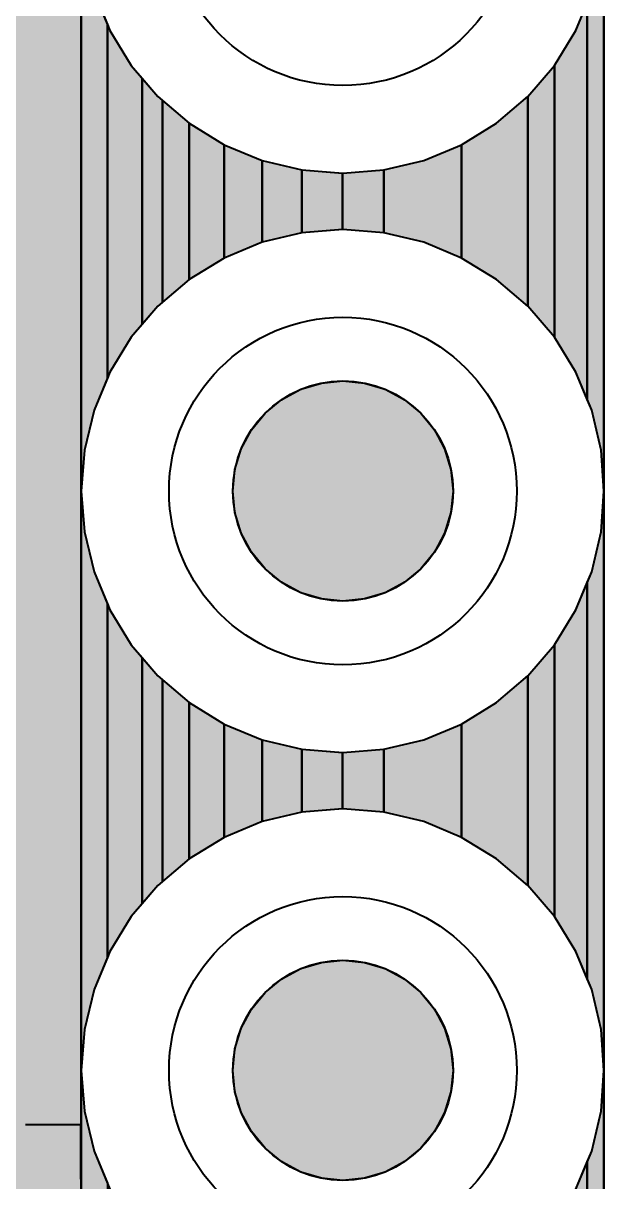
# Model space of a CAD drawing. Header units: millimetres. Extents: x 3.5 to 57, y 2.4 to 42.4.
# Drawn here: x 11.52 to 14.06, y 6.68 to 11.76 of the extents above; entities that cross this region are included whole.
import ezdxf

# ---------------------------------------------------------------- set-up
doc = ezdxf.new("R2010")
doc.units = ezdxf.units.MM
for name, color, linetype in [('bottom_copper', 7, 'Continuous'), ('drill_plated', 7, 'Continuous'), ('top_copper', 7, 'Continuous'), ('top_silk', 7, 'Continuous')]:
    doc.layers.add(name, color=color, linetype=linetype)

# ---------------------------------------------------------------- blocks, each defined once
blk = doc.blocks.new('Block9329')
at = {"layer": 'bottom_copper', "lineweight": 40}
for points in [[(0.9648, 0), (0.9636, 0), (0.9636, 36.618), (0.9648, 36.6333), (0.9648, 0)], [(0.9636, 6.9153), (0.953, 7.0947), (0.911, 7.2696), (0.8918, 7.316), (0.8918, 9.0546), (0.911, 9.101), (0.953, 9.2759), (0.9636, 9.4553), (0.9636, 6.9153)], [(0.8918, 7.316), (0.8422, 7.4358), (0.7482, 7.5892), (0.7482, 8.7814), (0.8422, 8.9348), (0.8918, 9.0546), (0.8918, 7.316)], [(0.7482, 7.5892), (0.6313, 7.726), (0.6313, 8.6446), (0.7482, 8.7814), (0.7482, 7.5892)], [(0.6313, 7.726), (0.4945, 7.8429), (0.3411, 7.9369), (0.3411, 8.4337), (0.4945, 8.5277), (0.6313, 8.6446), (0.6313, 7.726)], [(0.3411, 7.9369), (0.1749, 8.0057), (0, 8.0477), (0, 8.3229), (0.1749, 8.3649), (0.3411, 8.4337), (0.3411, 7.9369)], [(0, 8.0477), (-0.1794, 8.0618), (-0.1812, 8.0617), (-0.1812, 8.3089), (-0.1794, 8.3088), (0, 8.3229), (0, 8.0477)], [(0.9636, 4.3753), (0.953, 4.5547), (0.911, 4.7296), (0.8918, 4.776), (0.8918, 6.5146), (0.911, 6.561), (0.953, 6.7359), (0.9636, 6.9153), (0.9636, 4.3753)], [(0.8918, 4.776), (0.8422, 4.8958), (0.7482, 5.0492), (0.7482, 6.2414), (0.8422, 6.3948), (0.8918, 6.5146), (0.8918, 4.776)], [(0.7482, 5.0492), (0.6313, 5.186), (0.6313, 6.1046), (0.7482, 6.2414), (0.7482, 5.0492)], [(0.6313, 5.186), (0.4945, 5.3029), (0.3411, 5.3969), (0.3411, 5.8937), (0.4945, 5.9877), (0.6313, 6.1046), (0.6313, 5.186)], [(0.3411, 5.3969), (0.1749, 5.4657), (0, 5.5077), (0, 5.7829), (0.1749, 5.8249), (0.3411, 5.8937), (0.3411, 5.3969)], [(0, 5.5077), (-0.1794, 5.5218), (-0.1812, 5.5217), (-0.1812, 5.7689), (-0.1794, 5.7688), (0, 5.7829), (0, 5.5077)], [(0.9636, 1.8353), (0.953, 2.0147), (0.911, 2.1896), (0.8918, 2.236), (0.8918, 3.9746), (0.911, 4.021), (0.953, 4.1959), (0.9636, 4.3753), (0.9636, 1.8353)], [(0.8918, 2.236), (0.8422, 2.3558), (0.7482, 2.5092), (0.7482, 3.7014), (0.8422, 3.8548), (0.8918, 3.9746), (0.8918, 2.236)]]:
    blk.add_hatch(color=7, dxfattribs=at).paths.add_polyline_path(points, flags=0)
at = {"layer": 'bottom_copper', "color": 7, "lineweight": 40}
for points in [[(0.9648, 0), (0.9636, 0), (0.9636, 36.618), (0.9648, 36.6333), (0.9648, 0)], [(0.9636, 6.9153), (0.953, 7.0947), (0.911, 7.2696), (0.8918, 7.316), (0.8918, 9.0546), (0.911, 9.101), (0.953, 9.2759), (0.9636, 9.4553), (0.9636, 6.9153)], [(0.8918, 7.316), (0.8422, 7.4358), (0.7482, 7.5892), (0.7482, 8.7814), (0.8422, 8.9348), (0.8918, 9.0546), (0.8918, 7.316)], [(0.7482, 7.5892), (0.6313, 7.726), (0.6313, 8.6446), (0.7482, 8.7814), (0.7482, 7.5892)], [(0.6313, 7.726), (0.4945, 7.8429), (0.3411, 7.9369), (0.3411, 8.4337), (0.4945, 8.5277), (0.6313, 8.6446), (0.6313, 7.726)], [(0.3411, 7.9369), (0.1749, 8.0057), (0, 8.0477), (0, 8.3229), (0.1749, 8.3649), (0.3411, 8.4337), (0.3411, 7.9369)], [(0, 8.0477), (-0.1794, 8.0618), (-0.1812, 8.0617), (-0.1812, 8.3089), (-0.1794, 8.3088), (0, 8.3229), (0, 8.0477)], [(0.9636, 4.3753), (0.953, 4.5547), (0.911, 4.7296), (0.8918, 4.776), (0.8918, 6.5146), (0.911, 6.561), (0.953, 6.7359), (0.9636, 6.9153), (0.9636, 4.3753)], [(0.8918, 4.776), (0.8422, 4.8958), (0.7482, 5.0492), (0.7482, 6.2414), (0.8422, 6.3948), (0.8918, 6.5146), (0.8918, 4.776)], [(0.7482, 5.0492), (0.6313, 5.186), (0.6313, 6.1046), (0.7482, 6.2414), (0.7482, 5.0492)], [(0.6313, 5.186), (0.4945, 5.3029), (0.3411, 5.3969), (0.3411, 5.8937), (0.4945, 5.9877), (0.6313, 6.1046), (0.6313, 5.186)], [(0.3411, 5.3969), (0.1749, 5.4657), (0, 5.5077), (0, 5.7829), (0.1749, 5.8249), (0.3411, 5.8937), (0.3411, 5.3969)], [(0, 5.5077), (-0.1794, 5.5218), (-0.1812, 5.5217), (-0.1812, 5.7689), (-0.1794, 5.7688), (0, 5.7829), (0, 5.5077)], [(0.9636, 1.8353), (0.953, 2.0147), (0.911, 2.1896), (0.8918, 2.236), (0.8918, 3.9746), (0.911, 4.021), (0.953, 4.1959), (0.9636, 4.3753), (0.9636, 1.8353)], [(0.8918, 2.236), (0.8422, 2.3558), (0.7482, 2.5092), (0.7482, 3.7014), (0.8422, 3.8548), (0.8918, 3.9746), (0.8918, 2.236)]]:
    blk.add_lwpolyline(points, close=True, dxfattribs=at)
blk = doc.blocks.new('Block11541')
at = {"layer": 'bottom_copper', "lineweight": 40}
for points in [[(0, 0), (-1.9182, 0), (-1.9182, 38.9999), (0, 38.9999), (0, 0)], [(0.1143, 7.4102), (0.0561, 7.2696), (0.0141, 7.0947), (0, 6.9153), (0, 9.4553), (0.0141, 9.2759), (0.0561, 9.101), (0.1143, 8.9604), (0.1143, 7.4102)], [(0.2664, 7.6448), (0.2189, 7.5892), (0.1249, 7.4358), (0.1143, 7.4102), (0.1143, 8.9604), (0.1249, 8.9348), (0.2189, 8.7814), (0.2664, 8.7258), (0.2664, 7.6448)], [(0.4726, 7.8429), (0.3358, 7.726), (0.2664, 7.6448), (0.2664, 8.7258), (0.3358, 8.6446), (0.4726, 8.5277), (0.4726, 7.8429)], [(0.7922, 8.0057), (0.626, 7.9369), (0.4726, 7.8429), (0.4726, 8.5277), (0.626, 8.4337), (0.7922, 8.3649), (0.7922, 8.0057)], [(1.1447, 8.0617), (0.9671, 8.0477), (0.7922, 8.0057), (0.7922, 8.3649), (0.9671, 8.3229), (1.1447, 8.3089), (1.1447, 8.0617)], [(0.1143, 4.8702), (0.0561, 4.7296), (0.0141, 4.5547), (0, 4.3753), (0, 6.9153), (0.0141, 6.7359), (0.0561, 6.561), (0.1143, 6.4204), (0.1143, 4.8702)], [(0.2664, 5.1048), (0.2189, 5.0492), (0.1249, 4.8958), (0.1143, 4.8702), (0.1143, 6.4204), (0.1249, 6.3948), (0.2189, 6.2414), (0.2664, 6.1858), (0.2664, 5.1048)], [(0.4726, 5.3029), (0.3358, 5.186), (0.2664, 5.1048), (0.2664, 6.1858), (0.3358, 6.1046), (0.4726, 5.9877), (0.4726, 5.3029)], [(0.7922, 5.4657), (0.626, 5.3969), (0.4726, 5.3029), (0.4726, 5.9877), (0.626, 5.8937), (0.7922, 5.8249), (0.7922, 5.4657)], [(1.1447, 5.5217), (0.9671, 5.5077), (0.7922, 5.4657), (0.7922, 5.8249), (0.9671, 5.7829), (1.1447, 5.7689), (1.1447, 5.5217)], [(0.1143, 2.3302), (0.0561, 2.1896), (0.0141, 2.0147), (0, 1.8353), (0, 4.3753), (0.0141, 4.1959), (0.0561, 4.021), (0.1143, 3.8804), (0.1143, 2.3302)]]:
    blk.add_hatch(color=7, dxfattribs=at).paths.add_polyline_path(points, flags=0)
at = {"layer": 'bottom_copper', "color": 7, "lineweight": 40}
for points in [[(0, 0), (-1.9182, 0), (-1.9182, 38.9999), (0, 38.9999), (0, 0)], [(0.1143, 7.4102), (0.0561, 7.2696), (0.0141, 7.0947), (0, 6.9153), (0, 9.4553), (0.0141, 9.2759), (0.0561, 9.101), (0.1143, 8.9604), (0.1143, 7.4102)], [(0.2664, 7.6448), (0.2189, 7.5892), (0.1249, 7.4358), (0.1143, 7.4102), (0.1143, 8.9604), (0.1249, 8.9348), (0.2189, 8.7814), (0.2664, 8.7258), (0.2664, 7.6448)], [(0.4726, 7.8429), (0.3358, 7.726), (0.2664, 7.6448), (0.2664, 8.7258), (0.3358, 8.6446), (0.4726, 8.5277), (0.4726, 7.8429)], [(0.7922, 8.0057), (0.626, 7.9369), (0.4726, 7.8429), (0.4726, 8.5277), (0.626, 8.4337), (0.7922, 8.3649), (0.7922, 8.0057)], [(1.1447, 8.0617), (0.9671, 8.0477), (0.7922, 8.0057), (0.7922, 8.3649), (0.9671, 8.3229), (1.1447, 8.3089), (1.1447, 8.0617)], [(0.1143, 4.8702), (0.0561, 4.7296), (0.0141, 4.5547), (0, 4.3753), (0, 6.9153), (0.0141, 6.7359), (0.0561, 6.561), (0.1143, 6.4204), (0.1143, 4.8702)], [(0.2664, 5.1048), (0.2189, 5.0492), (0.1249, 4.8958), (0.1143, 4.8702), (0.1143, 6.4204), (0.1249, 6.3948), (0.2189, 6.2414), (0.2664, 6.1858), (0.2664, 5.1048)], [(0.4726, 5.3029), (0.3358, 5.186), (0.2664, 5.1048), (0.2664, 6.1858), (0.3358, 6.1046), (0.4726, 5.9877), (0.4726, 5.3029)], [(0.7922, 5.4657), (0.626, 5.3969), (0.4726, 5.3029), (0.4726, 5.9877), (0.626, 5.8937), (0.7922, 5.8249), (0.7922, 5.4657)], [(1.1447, 5.5217), (0.9671, 5.5077), (0.7922, 5.4657), (0.7922, 5.8249), (0.9671, 5.7829), (1.1447, 5.7689), (1.1447, 5.5217)], [(0.1143, 2.3302), (0.0561, 2.1896), (0.0141, 2.0147), (0, 1.8353), (0, 4.3753), (0.0141, 4.1959), (0.0561, 4.021), (0.1143, 3.8804), (0.1143, 2.3302)]]:
    blk.add_lwpolyline(points, close=True, dxfattribs=at)
blk = doc.blocks.new('Block31291')
at = {"layer": 'top_copper', "lineweight": 40}
for points in [[(1.6647, 0), (1.6635, 0), (1.6635, 36.618), (1.6647, 36.6333), (1.6647, 0)], [(1.6635, 6.9153), (1.6529, 7.0947), (1.6109, 7.2696), (1.5917, 7.316), (1.5917, 9.0546), (1.6109, 9.101), (1.6529, 9.2759), (1.6635, 9.4553), (1.6635, 6.9153)], [(1.5917, 7.316), (1.5421, 7.4358), (1.4481, 7.5892), (1.4481, 8.7814), (1.5421, 8.9348), (1.5917, 9.0546), (1.5917, 7.316)], [(1.4481, 7.5892), (1.3312, 7.726), (1.3312, 8.6446), (1.4481, 8.7814), (1.4481, 7.5892)], [(1.3312, 7.726), (1.1944, 7.8429), (1.041, 7.9369), (1.041, 8.4337), (1.1944, 8.5277), (1.3312, 8.6446), (1.3312, 7.726)], [(0, 7.9369), (-0.1534, 7.8429), (-0.27, 7.7433), (-0.27, 8.6273), (-0.1534, 8.5277), (0, 8.4337), (0, 7.9369)], [(0.3411, 8.0477), (0.1662, 8.0057), (0, 7.9369), (0, 8.4337), (0.1662, 8.3649), (0.3411, 8.3229), (0.3411, 8.0477)], [(1.041, 7.9369), (0.8748, 8.0057), (0.6999, 8.0477), (0.6999, 8.3229), (0.8748, 8.3649), (1.041, 8.4337), (1.041, 7.9369)], [(0.6999, 8.0477), (0.5205, 8.0618), (0.3411, 8.0477), (0.3411, 8.3229), (0.5205, 8.3088), (0.6999, 8.3229), (0.6999, 8.0477)], [(1.6635, 4.3753), (1.6529, 4.5547), (1.6109, 4.7296), (1.5917, 4.776), (1.5917, 6.5146), (1.6109, 6.561), (1.6529, 6.7359), (1.6635, 6.9153), (1.6635, 4.3753)], [(1.5917, 4.776), (1.5421, 4.8958), (1.4481, 5.0492), (1.4481, 6.2414), (1.5421, 6.3948), (1.5917, 6.5146), (1.5917, 4.776)], [(1.4481, 5.0492), (1.3312, 5.186), (1.3312, 6.1046), (1.4481, 6.2414), (1.4481, 5.0492)], [(1.3312, 5.186), (1.1944, 5.3029), (1.041, 5.3969), (1.041, 5.8937), (1.1944, 5.9877), (1.3312, 6.1046), (1.3312, 5.186)], [(0, 5.3969), (-0.1534, 5.3029), (-0.27, 5.2033), (-0.27, 6.0873), (-0.1534, 5.9877), (0, 5.8937), (0, 5.3969)], [(0.3411, 5.5077), (0.1662, 5.4657), (0, 5.3969), (0, 5.8937), (0.1662, 5.8249), (0.3411, 5.7829), (0.3411, 5.5077)], [(1.041, 5.3969), (0.8748, 5.4657), (0.6999, 5.5077), (0.6999, 5.7829), (0.8748, 5.8249), (1.041, 5.8937), (1.041, 5.3969)], [(0.6999, 5.5077), (0.5205, 5.5218), (0.3411, 5.5077), (0.3411, 5.7829), (0.5205, 5.7688), (0.6999, 5.7829), (0.6999, 5.5077)], [(1.6635, 1.8353), (1.6529, 2.0147), (1.6109, 2.1896), (1.5917, 2.236), (1.5917, 3.9746), (1.6109, 4.021), (1.6529, 4.1959), (1.6635, 4.3753), (1.6635, 1.8353)], [(1.5917, 2.236), (1.5421, 2.3558), (1.4481, 2.5092), (1.4481, 3.7014), (1.5421, 3.8548), (1.5917, 3.9746), (1.5917, 2.236)]]:
    blk.add_hatch(color=7, dxfattribs=at).paths.add_polyline_path(points, flags=0)
at = {"layer": 'top_copper', "color": 7, "lineweight": 40}
for points in [[(1.6647, 0), (1.6635, 0), (1.6635, 36.618), (1.6647, 36.6333), (1.6647, 0)], [(1.6635, 6.9153), (1.6529, 7.0947), (1.6109, 7.2696), (1.5917, 7.316), (1.5917, 9.0546), (1.6109, 9.101), (1.6529, 9.2759), (1.6635, 9.4553), (1.6635, 6.9153)], [(1.5917, 7.316), (1.5421, 7.4358), (1.4481, 7.5892), (1.4481, 8.7814), (1.5421, 8.9348), (1.5917, 9.0546), (1.5917, 7.316)], [(1.4481, 7.5892), (1.3312, 7.726), (1.3312, 8.6446), (1.4481, 8.7814), (1.4481, 7.5892)], [(1.3312, 7.726), (1.1944, 7.8429), (1.041, 7.9369), (1.041, 8.4337), (1.1944, 8.5277), (1.3312, 8.6446), (1.3312, 7.726)], [(0, 7.9369), (-0.1534, 7.8429), (-0.27, 7.7433), (-0.27, 8.6273), (-0.1534, 8.5277), (0, 8.4337), (0, 7.9369)], [(0.3411, 8.0477), (0.1662, 8.0057), (0, 7.9369), (0, 8.4337), (0.1662, 8.3649), (0.3411, 8.3229), (0.3411, 8.0477)], [(1.041, 7.9369), (0.8748, 8.0057), (0.6999, 8.0477), (0.6999, 8.3229), (0.8748, 8.3649), (1.041, 8.4337), (1.041, 7.9369)], [(0.6999, 8.0477), (0.5205, 8.0618), (0.3411, 8.0477), (0.3411, 8.3229), (0.5205, 8.3088), (0.6999, 8.3229), (0.6999, 8.0477)], [(1.6635, 4.3753), (1.6529, 4.5547), (1.6109, 4.7296), (1.5917, 4.776), (1.5917, 6.5146), (1.6109, 6.561), (1.6529, 6.7359), (1.6635, 6.9153), (1.6635, 4.3753)], [(1.5917, 4.776), (1.5421, 4.8958), (1.4481, 5.0492), (1.4481, 6.2414), (1.5421, 6.3948), (1.5917, 6.5146), (1.5917, 4.776)], [(1.4481, 5.0492), (1.3312, 5.186), (1.3312, 6.1046), (1.4481, 6.2414), (1.4481, 5.0492)], [(1.3312, 5.186), (1.1944, 5.3029), (1.041, 5.3969), (1.041, 5.8937), (1.1944, 5.9877), (1.3312, 6.1046), (1.3312, 5.186)], [(0, 5.3969), (-0.1534, 5.3029), (-0.27, 5.2033), (-0.27, 6.0873), (-0.1534, 5.9877), (0, 5.8937), (0, 5.3969)], [(0.3411, 5.5077), (0.1662, 5.4657), (0, 5.3969), (0, 5.8937), (0.1662, 5.8249), (0.3411, 5.7829), (0.3411, 5.5077)], [(1.041, 5.3969), (0.8748, 5.4657), (0.6999, 5.5077), (0.6999, 5.7829), (0.8748, 5.8249), (1.041, 5.8937), (1.041, 5.3969)], [(0.6999, 5.5077), (0.5205, 5.5218), (0.3411, 5.5077), (0.3411, 5.7829), (0.5205, 5.7688), (0.6999, 5.7829), (0.6999, 5.5077)], [(1.6635, 1.8353), (1.6529, 2.0147), (1.6109, 2.1896), (1.5917, 2.236), (1.5917, 3.9746), (1.6109, 4.021), (1.6529, 4.1959), (1.6635, 4.3753), (1.6635, 1.8353)], [(1.5917, 2.236), (1.5421, 2.3558), (1.4481, 2.5092), (1.4481, 3.7014), (1.5421, 3.8548), (1.5917, 3.9746), (1.5917, 2.236)]]:
    blk.add_lwpolyline(points, close=True, dxfattribs=at)
blk = doc.blocks.new('Block33803')
at = {"layer": 'top_copper', "lineweight": 40}
for points in [[(1.5776, 2.4068), (1.1238, 2.4068), (1.1238, 38.9999), (1.5776, 38.9999), (1.5776, 2.4068)], [(1.6919, 7.4102), (1.6337, 7.2696), (1.5917, 7.0947), (1.5776, 6.9153), (1.5776, 9.4553), (1.5917, 9.2759), (1.6337, 9.101), (1.6919, 8.9604), (1.6919, 7.4102)], [(1.844, 7.6448), (1.7965, 7.5892), (1.7025, 7.4358), (1.6919, 7.4102), (1.6919, 8.9604), (1.7025, 8.9348), (1.7965, 8.7814), (1.844, 8.7258), (1.844, 7.6448)], [(1.9336, 7.7433), (1.9134, 7.726), (1.844, 7.6448), (1.844, 8.7258), (1.9134, 8.6446), (1.9336, 8.6273), (1.9336, 7.7433)], [(1.6919, 4.8702), (1.6337, 4.7296), (1.5917, 4.5547), (1.5776, 4.3753), (1.5776, 6.9153), (1.5917, 6.7359), (1.6337, 6.561), (1.6919, 6.4204), (1.6919, 4.8702)], [(1.844, 5.1048), (1.7965, 5.0492), (1.7025, 4.8958), (1.6919, 4.8702), (1.6919, 6.4204), (1.7025, 6.3948), (1.7965, 6.2414), (1.844, 6.1858), (1.844, 5.1048)], [(1.9336, 5.2033), (1.9134, 5.186), (1.844, 5.1048), (1.844, 6.1858), (1.9134, 6.1046), (1.9336, 6.0873), (1.9336, 5.2033)], [(1.6919, 2.4068), (1.5776, 2.4068), (1.5776, 4.3753), (1.5917, 4.1959), (1.6337, 4.021), (1.6919, 3.8804), (1.6919, 2.4068)]]:
    blk.add_hatch(color=7, dxfattribs=at).paths.add_polyline_path(points, flags=0)
at = {"layer": 'top_copper', "color": 7, "lineweight": 40}
for points in [[(1.5776, 2.4068), (1.1238, 2.4068), (1.1238, 38.9999), (1.5776, 38.9999), (1.5776, 2.4068)], [(1.6919, 7.4102), (1.6337, 7.2696), (1.5917, 7.0947), (1.5776, 6.9153), (1.5776, 9.4553), (1.5917, 9.2759), (1.6337, 9.101), (1.6919, 8.9604), (1.6919, 7.4102)], [(1.844, 7.6448), (1.7965, 7.5892), (1.7025, 7.4358), (1.6919, 7.4102), (1.6919, 8.9604), (1.7025, 8.9348), (1.7965, 8.7814), (1.844, 8.7258), (1.844, 7.6448)], [(1.9336, 7.7433), (1.9134, 7.726), (1.844, 7.6448), (1.844, 8.7258), (1.9134, 8.6446), (1.9336, 8.6273), (1.9336, 7.7433)], [(1.6919, 4.8702), (1.6337, 4.7296), (1.5917, 4.5547), (1.5776, 4.3753), (1.5776, 6.9153), (1.5917, 6.7359), (1.6337, 6.561), (1.6919, 6.4204), (1.6919, 4.8702)], [(1.844, 5.1048), (1.7965, 5.0492), (1.7025, 4.8958), (1.6919, 4.8702), (1.6919, 6.4204), (1.7025, 6.3948), (1.7965, 6.2414), (1.844, 6.1858), (1.844, 5.1048)], [(1.9336, 5.2033), (1.9134, 5.186), (1.844, 5.1048), (1.844, 6.1858), (1.9134, 6.1046), (1.9336, 6.0873), (1.9336, 5.2033)], [(1.6919, 2.4068), (1.5776, 2.4068), (1.5776, 4.3753), (1.5917, 4.1959), (1.6337, 4.021), (1.6919, 3.8804), (1.6919, 2.4068)]]:
    blk.add_lwpolyline(points, close=True, dxfattribs=at)

msp = doc.modelspace()

# ---------------------------------------------------------------- hatches: boundary and pattern name
at = {"layer": 'bottom_copper', "lineweight": 40}
for points in [[(13.3936, 9.6129), (13.3662, 9.5224), (13.3216, 9.439), (13.2615, 9.3659), (13.1884, 9.3058), (13.105, 9.2612), (13.0145, 9.2338), (12.9203, 9.2245), (12.8261, 9.2338), (12.7356, 9.2612), (12.6522, 9.3058), (12.5791, 9.3659), (12.519, 9.439), (12.4744, 9.5224), (12.447, 9.6129), (12.4377, 9.7071), (12.447, 9.8013), (12.4744, 9.8918), (12.519, 9.9752), (12.5791, 10.0483), (12.6522, 10.1084), (12.7356, 10.153), (12.8261, 10.1804), (12.9203, 10.1897), (13.0145, 10.1804), (13.105, 10.153), (13.1884, 10.1084), (13.2615, 10.0483), (13.3216, 9.9752), (13.3662, 9.8918), (13.3936, 9.8013), (13.4029, 9.7071), (13.3936, 9.6129)], [(13.3936, 7.0729), (13.3662, 6.9824), (13.3216, 6.899), (13.2615, 6.8259), (13.1884, 6.7658), (13.105, 6.7212), (13.0145, 6.6938), (12.9203, 6.6845), (12.8261, 6.6938), (12.7356, 6.7212), (12.6522, 6.7658), (12.5791, 6.8259), (12.519, 6.899), (12.4744, 6.9824), (12.447, 7.0729), (12.4377, 7.1671), (12.447, 7.2613), (12.4744, 7.3518), (12.519, 7.4352), (12.5791, 7.5083), (12.6522, 7.5684), (12.7356, 7.613), (12.8261, 7.6404), (12.9203, 7.6497), (13.0145, 7.6404), (13.105, 7.613), (13.1884, 7.5684), (13.2615, 7.5083), (13.3216, 7.4352), (13.3662, 7.3518), (13.3936, 7.2613), (13.4029, 7.1671), (13.3936, 7.0729)]]:
    msp.add_hatch(color=7, dxfattribs=at).paths.add_polyline_path(points, flags=0)
at = {"layer": 'drill_plated', "lineweight": 40}
for points in [[(13.3936, 9.6129), (13.3662, 9.5224), (13.3216, 9.439), (13.2615, 9.3659), (13.1884, 9.3058), (13.105, 9.2612), (13.0145, 9.2338), (12.9203, 9.2245), (12.8261, 9.2338), (12.7356, 9.2612), (12.6522, 9.3058), (12.5791, 9.3659), (12.519, 9.439), (12.4744, 9.5224), (12.447, 9.6129), (12.4377, 9.7071), (12.447, 9.8013), (12.4744, 9.8918), (12.519, 9.9752), (12.5791, 10.0483), (12.6522, 10.1084), (12.7356, 10.153), (12.8261, 10.1804), (12.9203, 10.1897), (13.0145, 10.1804), (13.105, 10.153), (13.1884, 10.1084), (13.2615, 10.0483), (13.3216, 9.9752), (13.3662, 9.8918), (13.3936, 9.8013), (13.4029, 9.7071), (13.3936, 9.6129)], [(13.3936, 7.0729), (13.3662, 6.9824), (13.3216, 6.899), (13.2615, 6.8259), (13.1884, 6.7658), (13.105, 6.7212), (13.0145, 6.6938), (12.9203, 6.6845), (12.8261, 6.6938), (12.7356, 6.7212), (12.6522, 6.7658), (12.5791, 6.8259), (12.519, 6.899), (12.4744, 6.9824), (12.447, 7.0729), (12.4377, 7.1671), (12.447, 7.2613), (12.4744, 7.3518), (12.519, 7.4352), (12.5791, 7.5083), (12.6522, 7.5684), (12.7356, 7.613), (12.8261, 7.6404), (12.9203, 7.6497), (13.0145, 7.6404), (13.105, 7.613), (13.1884, 7.5684), (13.2615, 7.5083), (13.3216, 7.4352), (13.3662, 7.3518), (13.3936, 7.2613), (13.4029, 7.1671), (13.3936, 7.0729)]]:
    msp.add_hatch(color=7, dxfattribs=at).paths.add_polyline_path(points, flags=0)
at = {"layer": 'top_copper', "lineweight": 40}
for points in [[(13.3936, 9.6129), (13.3662, 9.5224), (13.3216, 9.439), (13.2615, 9.3659), (13.1884, 9.3058), (13.105, 9.2612), (13.0145, 9.2338), (12.9203, 9.2245), (12.8261, 9.2338), (12.7356, 9.2612), (12.6522, 9.3058), (12.5791, 9.3659), (12.519, 9.439), (12.4744, 9.5224), (12.447, 9.6129), (12.4377, 9.7071), (12.447, 9.8013), (12.4744, 9.8918), (12.519, 9.9752), (12.5791, 10.0483), (12.6522, 10.1084), (12.7356, 10.153), (12.8261, 10.1804), (12.9203, 10.1897), (13.0145, 10.1804), (13.105, 10.153), (13.1884, 10.1084), (13.2615, 10.0483), (13.3216, 9.9752), (13.3662, 9.8918), (13.3936, 9.8013), (13.4029, 9.7071), (13.3936, 9.6129)], [(13.3936, 7.0729), (13.3662, 6.9824), (13.3216, 6.899), (13.2615, 6.8259), (13.1884, 6.7658), (13.105, 6.7212), (13.0145, 6.6938), (12.9203, 6.6845), (12.8261, 6.6938), (12.7356, 6.7212), (12.6522, 6.7658), (12.5791, 6.8259), (12.519, 6.899), (12.4744, 6.9824), (12.447, 7.0729), (12.4377, 7.1671), (12.447, 7.2613), (12.4744, 7.3518), (12.519, 7.4352), (12.5791, 7.5083), (12.6522, 7.5684), (12.7356, 7.613), (12.8261, 7.6404), (12.9203, 7.6497), (13.0145, 7.6404), (13.105, 7.613), (13.1884, 7.5684), (13.2615, 7.5083), (13.3216, 7.4352), (13.3662, 7.3518), (13.3936, 7.2613), (13.4029, 7.1671), (13.3936, 7.0729)]]:
    msp.add_hatch(color=7, dxfattribs=at).paths.add_polyline_path(points, flags=0)

# ---------------------------------------------------------------- linework, layer by layer
at = {"layer": 'bottom_copper', "color": 7, "lineweight": 40}
for p, q in [((11.8299, 11.8928), (11.8987, 11.7266)), ((13.9419, 11.7266), (14.0107, 11.8928)), ((11.8987, 11.7266), (11.9927, 11.5732)), ((13.8479, 11.5732), (13.9419, 11.7266)), ((11.9927, 11.5732), (12.1096, 11.4364)), ((13.731, 11.4364), (13.8479, 11.5732)), ((12.1096, 11.4364), (12.2464, 11.3195)), ((13.5942, 11.3195), (13.731, 11.4364)), ((12.2464, 11.3195), (12.3998, 11.2255)), ((13.4408, 11.2255), (13.5942, 11.3195)), ((12.3998, 11.2255), (12.566, 11.1567)), ((13.2746, 11.1567), (13.4408, 11.2255)), ((12.566, 11.1567), (12.7409, 11.1147)), ((13.0997, 11.1147), (13.2746, 11.1567)), ((12.7409, 11.1147), (12.9185, 11.1007)), ((12.9185, 10.8535), (12.9185, 11.1007)), ((12.9185, 11.1007), (12.9203, 11.1006)), ((12.9185, 11.1007), (12.9185, 10.8535)), ((12.9203, 11.1006), (13.0997, 11.1147)), ((12.7409, 10.8395), (12.566, 10.7975)), ((12.9185, 10.8535), (12.7409, 10.8395)), ((12.9203, 10.8536), (12.9185, 10.8535)), ((13.0997, 10.8395), (12.9203, 10.8536)), ((13.2746, 10.7975), (13.0997, 10.8395)), ((12.566, 10.7975), (12.3998, 10.7287)), ((13.4408, 10.7287), (13.2746, 10.7975)), ((12.3998, 10.7287), (12.2464, 10.6347)), ((13.5942, 10.6347), (13.4408, 10.7287)), ((12.2464, 10.6347), (12.1096, 10.5178)), ((13.731, 10.5178), (13.5942, 10.6347)), ((12.1096, 10.5178), (11.9927, 10.381)), ((13.8479, 10.381), (13.731, 10.5178)), ((11.9927, 10.381), (11.8987, 10.2276)), ((13.9419, 10.2276), (13.8479, 10.381)), ((11.8987, 10.2276), (11.8299, 10.0614)), ((14.0107, 10.0614), (13.9419, 10.2276)), ((11.8299, 10.0614), (11.7879, 9.8865)), ((14.0527, 9.8865), (14.0107, 10.0614)), ((11.7879, 9.8865), (11.7738, 9.7071)), ((14.0633, 9.7071), (14.0527, 9.8865)), ((11.7738, 9.7071), (11.7879, 9.5277)), ((14.0527, 9.5277), (14.0633, 9.7071)), ((11.7879, 9.5277), (11.8299, 9.3528)), ((14.0107, 9.3528), (14.0527, 9.5277)), ((11.8299, 9.3528), (11.8987, 9.1866)), ((13.9419, 9.1866), (14.0107, 9.3528)), ((11.8987, 9.1866), (11.9927, 9.0332)), ((13.8479, 9.0332), (13.9419, 9.1866)), ((11.9927, 9.0332), (12.1096, 8.8964)), ((13.731, 8.8964), (13.8479, 9.0332)), ((12.1096, 8.8964), (12.2464, 8.7795)), ((13.5942, 8.7795), (13.731, 8.8964)), ((12.2464, 8.7795), (12.3998, 8.6855)), ((13.4408, 8.6855), (13.5942, 8.7795)), ((12.3998, 8.6855), (12.566, 8.6167)), ((13.2746, 8.6167), (13.4408, 8.6855)), ((12.566, 8.6167), (12.7409, 8.5747)), ((13.0997, 8.5747), (13.2746, 8.6167)), ((12.7409, 8.5747), (12.9185, 8.5607)), ((12.9185, 8.3135), (12.9185, 8.5607)), ((12.9185, 8.5607), (12.9203, 8.5606)), ((12.9185, 8.5607), (12.9185, 8.3135)), ((12.9203, 8.5606), (13.0997, 8.5747)), ((12.7409, 8.2995), (12.566, 8.2575)), ((12.9185, 8.3135), (12.7409, 8.2995)), ((12.9203, 8.3136), (12.9185, 8.3135)), ((13.0997, 8.2995), (12.9203, 8.3136)), ((13.2746, 8.2575), (13.0997, 8.2995)), ((12.566, 8.2575), (12.3998, 8.1887)), ((13.4408, 8.1887), (13.2746, 8.2575)), ((12.3998, 8.1887), (12.2464, 8.0947)), ((13.5942, 8.0947), (13.4408, 8.1887)), ((12.2464, 8.0947), (12.1096, 7.9778)), ((13.731, 7.9778), (13.5942, 8.0947)), ((12.1096, 7.9778), (11.9927, 7.841)), ((13.8479, 7.841), (13.731, 7.9778)), ((11.9927, 7.841), (11.8987, 7.6876)), ((13.9419, 7.6876), (13.8479, 7.841)), ((11.8987, 7.6876), (11.8299, 7.5214)), ((14.0107, 7.5214), (13.9419, 7.6876)), ((11.8299, 7.5214), (11.7879, 7.3465)), ((14.0527, 7.3465), (14.0107, 7.5214)), ((11.7879, 7.3465), (11.7738, 7.1671)), ((14.0633, 7.1671), (14.0527, 7.3465)), ((11.7738, 7.1671), (11.7879, 6.9877)), ((14.0527, 6.9877), (14.0633, 7.1671)), ((11.7879, 6.9877), (11.8299, 6.8128)), ((14.0107, 6.8128), (14.0527, 6.9877)), ((11.8299, 6.8128), (11.8987, 6.6466)), ((13.9419, 6.6466), (14.0107, 6.8128))]:
    msp.add_line(p, q, dxfattribs=at)
for points in [[(13.3936, 9.6129), (13.3662, 9.5224), (13.3216, 9.439), (13.2615, 9.3659), (13.1884, 9.3058), (13.105, 9.2612), (13.0145, 9.2338), (12.9203, 9.2245), (12.8261, 9.2338), (12.7356, 9.2612), (12.6522, 9.3058), (12.5791, 9.3659), (12.519, 9.439), (12.4744, 9.5224), (12.447, 9.6129), (12.4377, 9.7071), (12.447, 9.8013), (12.4744, 9.8918), (12.519, 9.9752), (12.5791, 10.0483), (12.6522, 10.1084), (12.7356, 10.153), (12.8261, 10.1804), (12.9203, 10.1897), (13.0145, 10.1804), (13.105, 10.153), (13.1884, 10.1084), (13.2615, 10.0483), (13.3216, 9.9752), (13.3662, 9.8918), (13.3936, 9.8013), (13.4029, 9.7071), (13.3936, 9.6129)], [(13.3936, 7.0729), (13.3662, 6.9824), (13.3216, 6.899), (13.2615, 6.8259), (13.1884, 6.7658), (13.105, 6.7212), (13.0145, 6.6938), (12.9203, 6.6845), (12.8261, 6.6938), (12.7356, 6.7212), (12.6522, 6.7658), (12.5791, 6.8259), (12.519, 6.899), (12.4744, 6.9824), (12.447, 7.0729), (12.4377, 7.1671), (12.447, 7.2613), (12.4744, 7.3518), (12.519, 7.4352), (12.5791, 7.5083), (12.6522, 7.5684), (12.7356, 7.613), (12.8261, 7.6404), (12.9203, 7.6497), (13.0145, 7.6404), (13.105, 7.613), (13.1884, 7.5684), (13.2615, 7.5083), (13.3216, 7.4352), (13.3662, 7.3518), (13.3936, 7.2613), (13.4029, 7.1671), (13.3936, 7.0729)]]:
    msp.add_lwpolyline(points, close=True, dxfattribs=at)
for centre, major_axis in [((12.9203, 12.2471), (0.762, 0)), ((12.9203, 9.7071), (0.762, 0)), ((12.9203, 9.7071), (0.4826, 0)), ((12.9203, 7.1671), (0.762, 0)), ((12.9203, 7.1671), (0.4826, 0))]:
    msp.add_ellipse(centre, major_axis=major_axis, ratio=1, dxfattribs=at)
at = {"layer": 'drill_plated', "color": 7, "lineweight": 40}
for points in [[(13.3936, 9.6129), (13.3662, 9.5224), (13.3216, 9.439), (13.2615, 9.3659), (13.1884, 9.3058), (13.105, 9.2612), (13.0145, 9.2338), (12.9203, 9.2245), (12.8261, 9.2338), (12.7356, 9.2612), (12.6522, 9.3058), (12.5791, 9.3659), (12.519, 9.439), (12.4744, 9.5224), (12.447, 9.6129), (12.4377, 9.7071), (12.447, 9.8013), (12.4744, 9.8918), (12.519, 9.9752), (12.5791, 10.0483), (12.6522, 10.1084), (12.7356, 10.153), (12.8261, 10.1804), (12.9203, 10.1897), (13.0145, 10.1804), (13.105, 10.153), (13.1884, 10.1084), (13.2615, 10.0483), (13.3216, 9.9752), (13.3662, 9.8918), (13.3936, 9.8013), (13.4029, 9.7071), (13.3936, 9.6129)], [(13.3936, 7.0729), (13.3662, 6.9824), (13.3216, 6.899), (13.2615, 6.8259), (13.1884, 6.7658), (13.105, 6.7212), (13.0145, 6.6938), (12.9203, 6.6845), (12.8261, 6.6938), (12.7356, 6.7212), (12.6522, 6.7658), (12.5791, 6.8259), (12.519, 6.899), (12.4744, 6.9824), (12.447, 7.0729), (12.4377, 7.1671), (12.447, 7.2613), (12.4744, 7.3518), (12.519, 7.4352), (12.5791, 7.5083), (12.6522, 7.5684), (12.7356, 7.613), (12.8261, 7.6404), (12.9203, 7.6497), (13.0145, 7.6404), (13.105, 7.613), (13.1884, 7.5684), (13.2615, 7.5083), (13.3216, 7.4352), (13.3662, 7.3518), (13.3936, 7.2613), (13.4029, 7.1671), (13.3936, 7.0729)]]:
    msp.add_lwpolyline(points, close=True, dxfattribs=at)
for centre in [(12.9203, 9.7071), (12.9203, 7.1671)]:
    msp.add_ellipse(centre, major_axis=(0.4826, 0), ratio=1, dxfattribs=at)
at = {"layer": 'top_copper', "color": 7, "lineweight": 40}
for p, q in [((11.8299, 11.8928), (11.8987, 11.7266)), ((13.9419, 11.7266), (14.0107, 11.8928)), ((11.8987, 11.7266), (11.9927, 11.5732)), ((13.8479, 11.5732), (13.9419, 11.7266)), ((11.9927, 11.5732), (12.1096, 11.4364)), ((13.731, 11.4364), (13.8479, 11.5732)), ((12.1096, 11.4364), (12.1298, 11.4191)), ((13.5942, 11.3195), (13.731, 11.4364)), ((12.1298, 10.5351), (12.1298, 11.4191)), ((12.1298, 11.4191), (12.2464, 11.3195)), ((12.1298, 11.4191), (12.1298, 10.5351)), ((12.2464, 11.3195), (12.3998, 11.2255)), ((13.4408, 11.2255), (13.5942, 11.3195)), ((12.3998, 11.2255), (12.566, 11.1567)), ((13.2746, 11.1567), (13.4408, 11.2255)), ((12.566, 11.1567), (12.7409, 11.1147)), ((13.0997, 11.1147), (13.2746, 11.1567)), ((12.7409, 11.1147), (12.9203, 11.1006)), ((12.9203, 11.1006), (13.0997, 11.1147)), ((12.7409, 10.8395), (12.566, 10.7975)), ((12.9203, 10.8536), (12.7409, 10.8395)), ((13.0997, 10.8395), (12.9203, 10.8536)), ((13.2746, 10.7975), (13.0997, 10.8395)), ((12.566, 10.7975), (12.3998, 10.7287)), ((13.4408, 10.7287), (13.2746, 10.7975)), ((12.3998, 10.7287), (12.2464, 10.6347)), ((13.5942, 10.6347), (13.4408, 10.7287)), ((12.2464, 10.6347), (12.1298, 10.5351)), ((13.731, 10.5178), (13.5942, 10.6347)), ((12.1096, 10.5178), (11.9927, 10.381)), ((12.1298, 10.5351), (12.1096, 10.5178)), ((13.8479, 10.381), (13.731, 10.5178)), ((11.9927, 10.381), (11.8987, 10.2276)), ((13.9419, 10.2276), (13.8479, 10.381)), ((11.8987, 10.2276), (11.8299, 10.0614)), ((14.0107, 10.0614), (13.9419, 10.2276)), ((11.8299, 10.0614), (11.7879, 9.8865)), ((14.0527, 9.8865), (14.0107, 10.0614)), ((11.7879, 9.8865), (11.7738, 9.7071)), ((14.0633, 9.7071), (14.0527, 9.8865)), ((11.7738, 9.7071), (11.7879, 9.5277)), ((14.0527, 9.5277), (14.0633, 9.7071)), ((11.7879, 9.5277), (11.8299, 9.3528)), ((14.0107, 9.3528), (14.0527, 9.5277)), ((11.8299, 9.3528), (11.8987, 9.1866)), ((13.9419, 9.1866), (14.0107, 9.3528)), ((11.8987, 9.1866), (11.9927, 9.0332)), ((13.8479, 9.0332), (13.9419, 9.1866)), ((11.9927, 9.0332), (12.1096, 8.8964)), ((13.731, 8.8964), (13.8479, 9.0332)), ((12.1096, 8.8964), (12.1298, 8.8791)), ((13.5942, 8.7795), (13.731, 8.8964)), ((12.1298, 7.9951), (12.1298, 8.8791)), ((12.1298, 8.8791), (12.2464, 8.7795)), ((12.1298, 8.8791), (12.1298, 7.9951)), ((12.2464, 8.7795), (12.3998, 8.6855)), ((13.4408, 8.6855), (13.5942, 8.7795)), ((12.3998, 8.6855), (12.566, 8.6167)), ((13.2746, 8.6167), (13.4408, 8.6855)), ((12.566, 8.6167), (12.7409, 8.5747)), ((13.0997, 8.5747), (13.2746, 8.6167)), ((12.7409, 8.5747), (12.9203, 8.5606)), ((12.9203, 8.5606), (13.0997, 8.5747)), ((12.7409, 8.2995), (12.566, 8.2575)), ((12.9203, 8.3136), (12.7409, 8.2995)), ((13.0997, 8.2995), (12.9203, 8.3136)), ((13.2746, 8.2575), (13.0997, 8.2995)), ((12.566, 8.2575), (12.3998, 8.1887)), ((13.4408, 8.1887), (13.2746, 8.2575)), ((12.3998, 8.1887), (12.2464, 8.0947)), ((13.5942, 8.0947), (13.4408, 8.1887)), ((12.2464, 8.0947), (12.1298, 7.9951)), ((13.731, 7.9778), (13.5942, 8.0947)), ((12.1096, 7.9778), (11.9927, 7.841)), ((12.1298, 7.9951), (12.1096, 7.9778)), ((13.8479, 7.841), (13.731, 7.9778)), ((11.9927, 7.841), (11.8987, 7.6876)), ((13.9419, 7.6876), (13.8479, 7.841)), ((11.8987, 7.6876), (11.8299, 7.5214)), ((14.0107, 7.5214), (13.9419, 7.6876)), ((11.8299, 7.5214), (11.7879, 7.3465)), ((14.0527, 7.3465), (14.0107, 7.5214)), ((11.7879, 7.3465), (11.7738, 7.1671)), ((14.0633, 7.1671), (14.0527, 7.3465)), ((11.7738, 7.1671), (11.7879, 6.9877)), ((14.0527, 6.9877), (14.0633, 7.1671)), ((11.7879, 6.9877), (11.8299, 6.8128)), ((14.0107, 6.8128), (14.0527, 6.9877)), ((11.8299, 6.8128), (11.8987, 6.6466)), ((13.9419, 6.6466), (14.0107, 6.8128))]:
    msp.add_line(p, q, dxfattribs=at)
for points in [[(13.3936, 9.6129), (13.3662, 9.5224), (13.3216, 9.439), (13.2615, 9.3659), (13.1884, 9.3058), (13.105, 9.2612), (13.0145, 9.2338), (12.9203, 9.2245), (12.8261, 9.2338), (12.7356, 9.2612), (12.6522, 9.3058), (12.5791, 9.3659), (12.519, 9.439), (12.4744, 9.5224), (12.447, 9.6129), (12.4377, 9.7071), (12.447, 9.8013), (12.4744, 9.8918), (12.519, 9.9752), (12.5791, 10.0483), (12.6522, 10.1084), (12.7356, 10.153), (12.8261, 10.1804), (12.9203, 10.1897), (13.0145, 10.1804), (13.105, 10.153), (13.1884, 10.1084), (13.2615, 10.0483), (13.3216, 9.9752), (13.3662, 9.8918), (13.3936, 9.8013), (13.4029, 9.7071), (13.3936, 9.6129)], [(13.3936, 7.0729), (13.3662, 6.9824), (13.3216, 6.899), (13.2615, 6.8259), (13.1884, 6.7658), (13.105, 6.7212), (13.0145, 6.6938), (12.9203, 6.6845), (12.8261, 6.6938), (12.7356, 6.7212), (12.6522, 6.7658), (12.5791, 6.8259), (12.519, 6.899), (12.4744, 6.9824), (12.447, 7.0729), (12.4377, 7.1671), (12.447, 7.2613), (12.4744, 7.3518), (12.519, 7.4352), (12.5791, 7.5083), (12.6522, 7.5684), (12.7356, 7.613), (12.8261, 7.6404), (12.9203, 7.6497), (13.0145, 7.6404), (13.105, 7.613), (13.1884, 7.5684), (13.2615, 7.5083), (13.3216, 7.4352), (13.3662, 7.3518), (13.3936, 7.2613), (13.4029, 7.1671), (13.3936, 7.0729)]]:
    msp.add_lwpolyline(points, close=True, dxfattribs=at)
for centre, major_axis in [((12.9203, 12.2471), (0.762, 0)), ((12.9203, 9.7071), (0.762, 0)), ((12.9203, 9.7071), (0.4826, 0)), ((12.9203, 7.1671), (0.762, 0)), ((12.9203, 7.1671), (0.4826, 0))]:
    msp.add_ellipse(centre, major_axis=major_axis, ratio=1, dxfattribs=at)
at = {"layer": 'top_silk', "color": 7, "lineweight": 40}
for p, q in [((11.5295, 6.9297), (11.7695, 6.9297)), ((11.7695, 6.9297), (11.7695, 6.6897))]:
    msp.add_line(p, q, dxfattribs=at)

# ---------------------------------------------------------------- block references
at = {"layer": 'bottom_copper'}
for name, p in [('Block11541', (11.7738, 2.7918)), ('Block9329', (13.0997, 2.7918))]:
    msp.add_blockref(name, p, dxfattribs=at)
at = {"layer": 'top_copper'}
for name, p in [('Block33803', (10.1962, 2.7918)), ('Block31291', (12.3998, 2.7918))]:
    msp.add_blockref(name, p, dxfattribs=at)

doc.saveas('drawing.dxf')
